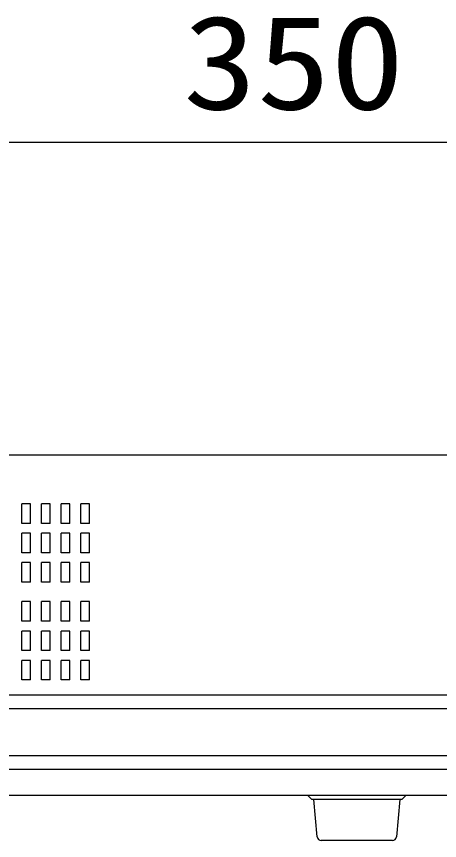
# Model space of a CAD drawing. Units: millimetres, scale not verified. Extents: x -63 to 63, y -57 to 57.
# Drawn here: x 29.78 to 40.58, y 8.17 to 29.21 of the extents above; entities that cross this region are included whole.
import ezdxf
from ezdxf.enums import TextEntityAlignment as Align

# ---------------------------------------------------------------- set-up
doc = ezdxf.new("R2010")
doc.units = ezdxf.units.MM
doc.header["$LTSCALE"] = 0.190236
doc.layers.add('0-2_GAIKEI', color=1, linetype='Continuous')
doc.layers.add('0-3_WAKU', color=3, linetype='Continuous')
doc.styles.add('ＭＳ ゴシック', font='')
doc.styles.get('ＭＳ ゴシック').set_extended_font_data('MS Gothic')

msp = doc.modelspace()

# ---------------------------------------------------------------- linework, layer by layer
at = {"layer": '0-2_GAIKEI', "color": 7}
for p, q in [((21.7587, 18.0163), (54.3429, 18.0164)), ((22.2728, 18.0164), (54.3429, 18.0164)), ((54.0929, 9.3163), (19.7928, 9.3163)), ((37.3205, 9.2163), (37.2205, 9.3163)), ((39.7205, 9.3163), (39.6205, 9.2163)), ((39.6205, 9.2163), (37.3205, 9.2163)), ((37.4619, 8.2569), (37.3705, 9.2163)), ((39.5705, 9.2163), (39.4791, 8.2569)), ((39.3796, 8.1663), (37.5614, 8.1663))]:
    msp.add_line(p, q, dxfattribs=at)
at = {"layer": '0-2_GAIKEI'}
for p, q in [((30.1429, 16.7663), (29.9229, 16.7663)), ((29.9229, 16.2663), (29.9229, 16.7663)), ((30.1429, 16.2663), (30.1429, 16.7663)), ((30.6429, 16.7663), (30.4229, 16.7663)), ((30.4229, 16.2663), (30.4229, 16.7663)), ((30.6429, 16.2663), (30.6429, 16.7663)), ((31.1429, 16.7663), (30.9229, 16.7663)), ((30.9229, 16.2663), (30.9229, 16.7663)), ((31.1429, 16.2663), (31.1429, 16.7663)), ((31.6429, 16.7663), (31.4229, 16.7663)), ((31.4229, 16.2663), (31.4229, 16.7663)), ((31.6429, 16.2663), (31.6429, 16.7663)), ((30.1429, 16.2663), (29.9229, 16.2663)), ((30.6429, 16.2663), (30.4229, 16.2663)), ((31.1429, 16.2663), (30.9229, 16.2663)), ((31.6429, 16.2663), (31.4229, 16.2663)), ((29.9229, 15.5163), (29.9229, 16.0163)), ((30.1429, 16.0163), (29.9229, 16.0163)), ((30.1429, 15.5163), (30.1429, 16.0163)), ((30.4229, 15.5163), (30.4229, 16.0163)), ((30.6429, 16.0163), (30.4229, 16.0163)), ((30.6429, 15.5163), (30.6429, 16.0163)), ((31.1429, 16.0163), (30.9229, 16.0163)), ((30.9229, 15.5163), (30.9229, 16.0163)), ((31.1429, 15.5163), (31.1429, 16.0163)), ((31.4229, 15.5163), (31.4229, 16.0163)), ((31.6429, 16.0163), (31.4229, 16.0163)), ((31.6429, 15.5163), (31.6429, 16.0163)), ((30.1429, 15.5163), (29.9229, 15.5163)), ((30.6429, 15.5163), (30.4229, 15.5163)), ((31.1429, 15.5163), (30.9229, 15.5163)), ((31.6429, 15.5163), (31.4229, 15.5163)), ((29.9229, 14.7663), (29.9229, 15.2663)), ((30.1429, 15.2663), (29.9229, 15.2663)), ((30.1429, 14.7663), (30.1429, 15.2663)), ((30.4229, 14.7663), (30.4229, 15.2663)), ((30.6429, 15.2663), (30.4229, 15.2663)), ((30.6429, 14.7663), (30.6429, 15.2663)), ((30.9229, 14.7663), (30.9229, 15.2663)), ((31.1429, 15.2663), (30.9229, 15.2663)), ((31.1429, 14.7663), (31.1429, 15.2663)), ((31.6429, 15.2663), (31.4229, 15.2663)), ((31.4229, 14.7663), (31.4229, 15.2663)), ((31.6429, 14.7663), (31.6429, 15.2663)), ((30.1429, 14.7663), (29.9229, 14.7663)), ((30.6429, 14.7663), (30.4229, 14.7663)), ((31.1429, 14.7663), (30.9229, 14.7663)), ((31.6429, 14.7663), (31.4229, 14.7663)), ((29.9229, 13.7663), (29.9229, 14.2663)), ((30.1429, 14.2663), (29.9229, 14.2663)), ((30.1429, 13.7663), (30.1429, 14.2663)), ((30.4229, 13.7663), (30.4229, 14.2663)), ((30.6429, 14.2663), (30.4229, 14.2663)), ((30.6429, 13.7663), (30.6429, 14.2663)), ((31.1429, 14.2663), (30.9229, 14.2663)), ((30.9229, 13.7663), (30.9229, 14.2663)), ((31.1429, 13.7663), (31.1429, 14.2663)), ((31.4229, 13.7663), (31.4229, 14.2663)), ((31.6429, 14.2663), (31.4229, 14.2663)), ((31.6429, 13.7663), (31.6429, 14.2663)), ((30.1429, 13.7663), (29.9229, 13.7663)), ((30.6429, 13.7663), (30.4229, 13.7663)), ((31.1429, 13.7663), (30.9229, 13.7663)), ((31.6429, 13.7663), (31.4229, 13.7663)), ((29.9229, 13.0163), (29.9229, 13.5163)), ((30.1429, 13.5163), (29.9229, 13.5163)), ((30.1429, 13.0163), (30.1429, 13.5163)), ((30.4229, 13.0163), (30.4229, 13.5163)), ((30.6429, 13.5163), (30.4229, 13.5163)), ((30.6429, 13.0163), (30.6429, 13.5163)), ((30.9229, 13.0163), (30.9229, 13.5163)), ((31.1429, 13.5163), (30.9229, 13.5163)), ((31.1429, 13.0163), (31.1429, 13.5163)), ((31.6429, 13.5163), (31.4229, 13.5163)), ((31.4229, 13.0163), (31.4229, 13.5163)), ((31.6429, 13.0163), (31.6429, 13.5163)), ((30.1429, 13.0163), (29.9229, 13.0163)), ((30.6429, 13.0163), (30.4229, 13.0163)), ((31.1429, 13.0163), (30.9229, 13.0163)), ((31.6429, 13.0163), (31.4229, 13.0163)), ((30.1429, 12.7663), (29.9229, 12.7663)), ((29.9229, 12.2663), (29.9229, 12.7663)), ((30.1429, 12.2663), (30.1429, 12.7663)), ((30.6429, 12.7663), (30.4229, 12.7663)), ((30.4229, 12.2663), (30.4229, 12.7663)), ((30.6429, 12.2663), (30.6429, 12.7663)), ((30.9229, 12.2663), (30.9229, 12.7663)), ((31.1429, 12.7663), (30.9229, 12.7663)), ((31.1429, 12.2663), (31.1429, 12.7663)), ((31.6429, 12.7663), (31.4229, 12.7663)), ((31.4229, 12.2663), (31.4229, 12.7663)), ((31.6429, 12.2663), (31.6429, 12.7663)), ((30.1429, 12.2663), (29.9229, 12.2663)), ((30.6429, 12.2663), (30.4229, 12.2663)), ((31.1429, 12.2663), (30.9229, 12.2663)), ((31.6429, 12.2663), (31.4229, 12.2663)), ((23.5228, 11.8863), (51.8229, 11.8863)), ((23.5228, 11.5363), (51.8229, 11.5363)), ((23.5228, 10.3363), (51.8229, 10.3363)), ((23.5228, 9.9863), (51.8229, 9.9863))]:
    msp.add_line(p, q, dxfattribs=at)
at = {"layer": '0-2_GAIKEI', "color": 7}
for centre, start, end in [((37.5614, 8.2663), 185.44033, 270), ((39.3796, 8.2663), 270, 354.55967)]:
    msp.add_arc(centre, 0.1, start, end, dxfattribs=at)
at = {"layer": '0-3_WAKU'}
msp.add_line((21.4228, 26.0031), (52.4229, 26.0031), dxfattribs=at)

# ---------------------------------------------------------------- texts
at = {"layer": '0-3_WAKU', "style": 'ＭＳ ゴシック', "width": 1.15}
msp.add_text('350', height=2.406, dxfattribs=at).set_placement((34.0357, 26.1127), align=Align.BOTTOM_LEFT)

doc.saveas('drawing.dxf')
